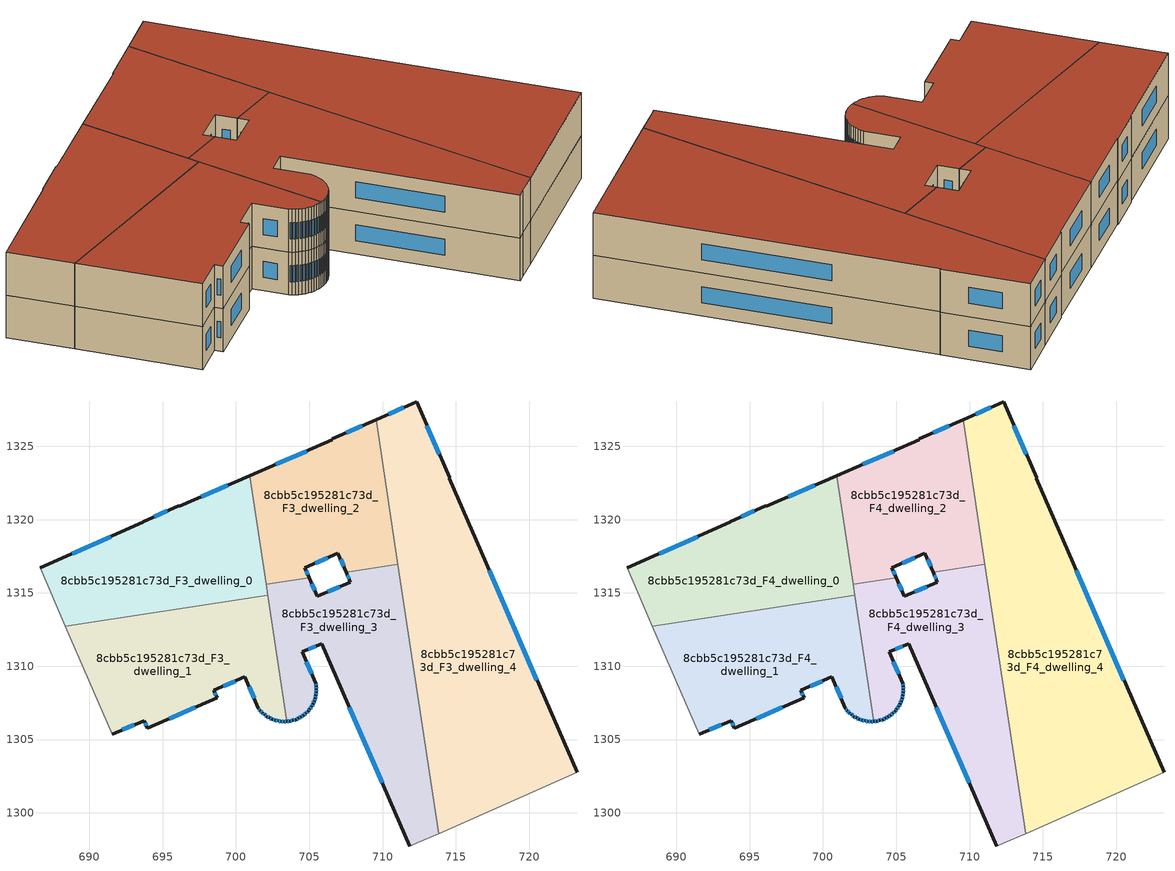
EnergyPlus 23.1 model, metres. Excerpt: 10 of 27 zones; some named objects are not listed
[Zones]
8cbb5c195281c73d_F3_dwelling_0
 floor to 8cbb5c195281c73d_F2_dwelling_0 (EU_floor_Construction): 700.94,1322.99 702.17,1314.83 688.37,1312.75 686.64,1316.7 693.66,1319.81 693.67,1319.86 696.1,1320.95 696.13,1320.91 z9
 wall outside (EU_wall_Construction): 700.94,1322.99 696.13,1320.91 696.1,1320.95 693.67,1319.86 693.66,1319.81 686.64,1316.7 z9:12
 wall to 8cbb5c195281c73d_F3_dwelling_1 (EU_wall_Construction): 688.37,1312.75 702.17,1314.83 z9:12
 wall adiabatic (EU_wall_Construction): 686.64,1316.7 688.37,1312.75 z9:12
 wall to 8cbb5c195281c73d_F3_dwelling_2 (EU_wall_Construction): 702.06,1315.6 700.94,1322.99 z9:12
 wall to 8cbb5c195281c73d_F3_dwelling_3 (EU_wall_Construction): 702.17,1314.83 702.06,1315.6 z9:12
 window (EU_Window_Construction): 695.34,1320.61 694.43,1320.2 / 699.43,1322.34 697.64,1321.56 / 691.46,1318.83 688.84,1317.68 z9.94:11.06
8cbb5c195281c73d_F3_dwelling_1
 floor to 8cbb5c195281c73d_F2_dwelling_1 (EU_floor_Construction): 702.17,1314.83 703.47,1306.24 703.28,1306.22 703.07,1306.24 702.87,1306.27 702.67,1306.32 702.48,1306.39 702.3,1306.48 702.12,1306.57 701.96,1306.7 701.8,1306.83 701.66,1306.98 701.54,1307.13 700.61,1309.28 698.49,1308.36 698.72,1307.84 693.96,1305.78 693.74,1306.3 691.58,1305.37 688.37,1312.75 z9
 wall outside (EU_wall_Construction): 691.58,1305.37 693.74,1306.3 693.96,1305.78 698.72,1307.84 698.49,1308.36 700.61,1309.28 701.54,1307.13 701.66,1306.98 701.8,1306.83 701.96,1306.7 702.12,1306.57 702.3,1306.48 702.48,1306.39 702.67,1306.32 702.87,1306.27 703.07,1306.24 703.28,1306.22 703.47,1306.24 z9:12
 wall adiabatic (EU_wall_Construction): 688.37,1312.75 691.58,1305.37 z9:12
 wall to 8cbb5c195281c73d_F3_dwelling_3 (EU_wall_Construction): 703.47,1306.24 702.17,1314.83 z9:12
 window (EU_Window_Construction): 702.54,1306.37 702.61,1306.35 / 702.36,1306.45 702.42,1306.42 / 702.18,1306.54 702.24,1306.51 / 702.01,1306.66 702.07,1306.61 / 701.85,1306.79 701.91,1306.74 / 701.71,1306.93 701.76,1306.88 / 701.58,1307.08 701.62,1307.03 / 700.9,1308.61 701.25,1307.81 / 699.15,1308.65 699.95,1308.99 / 698.64,1308.01 698.56,1308.2 / 695.45,1306.43 697.23,1307.2 / 693.81,1306.14 693.89,1305.94 / 692.26,1305.66 693.07,1306.01 / 703.34,1306.23 703.41,1306.23 / 703.14,1306.24 703.22,1306.23 / 702.94,1306.26 703.01,1306.25 / 702.74,1306.31 702.81,1306.29 z9.94:11.06
8cbb5c195281c73d_F3_dwelling_2
 floor to 8cbb5c195281c73d_F2_dwelling_2 (EU_floor_Construction): 709.56,1326.82 711.05,1316.96 707.51,1316.42 706.96,1317.7 704.71,1316.72 705,1316.04 702.06,1315.6 700.94,1322.99 706.59,1325.44 706.59,1325.5 z9
 wall outside (EU_wall_Construction): 709.56,1326.82 706.59,1325.5 706.59,1325.44 700.94,1322.99 / 705,1316.04 704.71,1316.72 706.96,1317.7 707.51,1316.42 z9:12
 wall to 8cbb5c195281c73d_F3_dwelling_3 (EU_wall_Construction): 707.51,1316.42 711.05,1316.96 / 702.06,1315.6 705,1316.04 z9:12
 wall to 8cbb5c195281c73d_F3_dwelling_4 (EU_wall_Construction): 711.05,1316.96 709.56,1326.82 z9:12
 window (EU_Window_Construction): 708.63,1326.4 707.52,1325.91 / 707.14,1317.3 707.34,1316.82 / 705.41,1317.03 706.26,1317.39 / 704.91,1316.26 704.8,1316.51 / 704.82,1324.67 702.71,1323.76 z9.94:11.06
8cbb5c195281c73d_F3_dwelling_3
 floor to 8cbb5c195281c73d_F2_dwelling_3 (EU_floor_Construction): 711.05,1316.96 713.83,1298.6 712.38,1297.95 711.86,1297.72 705.85,1311.55 704.52,1310.98 705.45,1308.83 705.48,1308.63 705.49,1308.43 705.48,1308.22 705.45,1308.02 705.41,1307.82 705.35,1307.63 705.26,1307.44 705.17,1307.27 705.05,1307.09 704.92,1306.94 704.77,1306.79 704.62,1306.67 704.45,1306.55 704.27,1306.45 704.08,1306.37 703.88,1306.3 703.68,1306.26 703.48,1306.24 703.47,1306.24 702.06,1315.6 705,1316.04 705.55,1314.77 707.81,1315.74 707.51,1316.42 z9
 wall outside (EU_wall_Construction): 703.47,1306.24 703.48,1306.24 703.68,1306.26 703.88,1306.3 704.08,1306.37 704.27,1306.45 704.45,1306.55 704.62,1306.67 704.77,1306.79 704.92,1306.94 705.05,1307.09 705.17,1307.27 705.26,1307.44 705.35,1307.63 705.41,1307.82 705.45,1308.02 705.48,1308.22 705.49,1308.43 705.48,1308.63 705.45,1308.83 704.52,1310.98 705.85,1311.55 711.86,1297.72 / 707.51,1316.42 707.81,1315.74 705.55,1314.77 705,1316.04 z9:12
 wall adiabatic (EU_wall_Construction): 711.86,1297.72 712.38,1297.95 713.83,1298.6 z9:12
 wall to 8cbb5c195281c73d_F3_dwelling_4 (EU_wall_Construction): 713.83,1298.6 711.05,1316.96 z9:12
 window (EU_Window_Construction): 705.16,1309.5 704.81,1310.3 / 705.47,1308.7 705.46,1308.77 / 705.49,1308.5 705.49,1308.57 / 705.48,1308.29 705.49,1308.37 / 705.46,1308.09 705.47,1308.16 / 705.42,1307.88 705.44,1307.96 / 705.37,1307.69 705.39,1307.76 / 705.29,1307.5 705.32,1307.57 / 705.2,1307.32 705.23,1307.39 / 705.08,1307.15 705.13,1307.21 / 704.96,1306.99 705.01,1307.05 / 704.82,1306.84 704.87,1306.9 / 704.67,1306.71 704.72,1306.75 / 704.5,1306.59 704.56,1306.63 / 704.33,1306.48 704.39,1306.52 / 704.14,1306.4 704.21,1306.43 / 703.94,1306.33 704.02,1306.35 / 703.75,1306.28 703.82,1306.29 / 703.55,1306.25 703.62,1306.25 / 705.38,1315.17 705.17,1315.64 / 707.1,1315.44 706.26,1315.07 / 707.61,1316.21 707.72,1315.96 / 707.73,1307.22 709.98,1302.06 / 704.94,1311.16 705.43,1311.37 z9.94:11.06
8cbb5c195281c73d_F3_dwelling_4
 floor to 8cbb5c195281c73d_F2_dwelling_4 (EU_floor_Construction): 714.58,1322.84 714.54,1322.82 723.26,1302.76 713.83,1298.6 709.56,1326.82 712.32,1328.04 z9
 wall outside (EU_wall_Construction): 723.26,1302.76 714.54,1322.82 714.58,1322.84 712.32,1328.04 709.56,1326.82 z9:12
 wall adiabatic (EU_wall_Construction): 713.83,1298.6 723.26,1302.76 z9:12
 window (EU_Window_Construction): 720.53,1309.05 717.28,1316.53 / 711.46,1327.66 710.42,1327.2 / 713.87,1324.47 713.03,1326.41 z9.94:11.06
8cbb5c195281c73d_F4_dwelling_0
 floor to 8cbb5c195281c73d_F3_dwelling_0 (EU_floor_Construction): 700.94,1322.99 702.17,1314.83 688.37,1312.75 686.64,1316.7 693.66,1319.81 693.67,1319.86 696.1,1320.95 696.13,1320.91 z12
 wall outside (EU_wall_Construction): 700.94,1322.99 696.13,1320.91 696.1,1320.95 693.67,1319.86 693.66,1319.81 686.64,1316.7 z12:15
 wall to 8cbb5c195281c73d_F4_dwelling_1 (EU_wall_Construction): 688.37,1312.75 702.17,1314.83 z12:15
 wall adiabatic (EU_wall_Construction): 686.64,1316.7 688.37,1312.75 z12:15
 wall to 8cbb5c195281c73d_F4_dwelling_2 (EU_wall_Construction): 702.06,1315.6 700.94,1322.99 z12:15
 wall to 8cbb5c195281c73d_F4_dwelling_3 (EU_wall_Construction): 702.17,1314.83 702.06,1315.6 z12:15
 window (EU_Window_Construction): 695.34,1320.61 694.43,1320.2 / 699.43,1322.34 697.64,1321.56 / 691.46,1318.83 688.84,1317.68 z12.94:14.06
 roof outside (EU_roof_Construction): 702.17,1314.83 700.94,1322.99 696.13,1320.91 696.1,1320.95 693.67,1319.86 693.66,1319.81 686.64,1316.7 688.37,1312.75 z15
8cbb5c195281c73d_F4_dwelling_1
 floor to 8cbb5c195281c73d_F3_dwelling_1 (EU_floor_Construction): 702.17,1314.83 703.47,1306.24 703.28,1306.22 703.07,1306.24 702.87,1306.27 702.67,1306.32 702.48,1306.39 702.3,1306.48 702.12,1306.57 701.96,1306.7 701.8,1306.83 701.66,1306.98 701.54,1307.13 700.61,1309.28 698.49,1308.36 698.72,1307.84 693.96,1305.78 693.74,1306.3 691.58,1305.37 688.37,1312.75 z12
 wall outside (EU_wall_Construction): 691.58,1305.37 693.74,1306.3 693.96,1305.78 698.72,1307.84 698.49,1308.36 700.61,1309.28 701.54,1307.13 701.66,1306.98 701.8,1306.83 701.96,1306.7 702.12,1306.57 702.3,1306.48 702.48,1306.39 702.67,1306.32 702.87,1306.27 703.07,1306.24 703.28,1306.22 703.47,1306.24 z12:15
 wall adiabatic (EU_wall_Construction): 688.37,1312.75 691.58,1305.37 z12:15
 wall to 8cbb5c195281c73d_F4_dwelling_3 (EU_wall_Construction): 703.47,1306.24 702.17,1314.83 z12:15
 window (EU_Window_Construction): 702.54,1306.37 702.61,1306.35 / 702.36,1306.45 702.42,1306.42 / 702.18,1306.54 702.24,1306.51 / 702.01,1306.66 702.07,1306.61 / 701.85,1306.79 701.91,1306.74 / 701.71,1306.93 701.76,1306.88 / 701.58,1307.08 701.62,1307.03 / 700.9,1308.61 701.25,1307.81 / 699.15,1308.65 699.95,1308.99 / 698.64,1308.01 698.56,1308.2 / 695.45,1306.43 697.23,1307.2 / 693.81,1306.14 693.89,1305.94 / 692.26,1305.66 693.07,1306.01 / 703.34,1306.23 703.41,1306.23 / 703.14,1306.24 703.22,1306.23 / 702.94,1306.26 703.01,1306.25 / 702.74,1306.31 702.81,1306.29 z12.94:14.06
 roof outside (EU_roof_Construction): 703.47,1306.24 702.17,1314.83 688.37,1312.75 691.58,1305.37 693.74,1306.3 693.96,1305.78 698.72,1307.84 698.49,1308.36 700.61,1309.28 701.54,1307.13 701.66,1306.98 701.8,1306.83 701.96,1306.7 702.12,1306.57 702.3,1306.48 702.48,1306.39 702.67,1306.32 702.87,1306.27 703.07,1306.24 703.28,1306.22 z15
8cbb5c195281c73d_F4_dwelling_2
 floor to 8cbb5c195281c73d_F3_dwelling_2 (EU_floor_Construction): 709.56,1326.82 711.05,1316.96 707.51,1316.42 706.96,1317.7 704.71,1316.72 705,1316.04 702.06,1315.6 700.94,1322.99 706.59,1325.44 706.59,1325.5 z12
 wall outside (EU_wall_Construction): 709.56,1326.82 706.59,1325.5 706.59,1325.44 700.94,1322.99 / 705,1316.04 704.71,1316.72 706.96,1317.7 707.51,1316.42 z12:15
 wall to 8cbb5c195281c73d_F4_dwelling_3 (EU_wall_Construction): 707.51,1316.42 711.05,1316.96 / 702.06,1315.6 705,1316.04 z12:15
 wall to 8cbb5c195281c73d_F4_dwelling_4 (EU_wall_Construction): 711.05,1316.96 709.56,1326.82 z12:15
 window (EU_Window_Construction): 708.63,1326.4 707.52,1325.91 / 707.14,1317.3 707.34,1316.82 / 705.41,1317.03 706.26,1317.39 / 704.91,1316.26 704.8,1316.51 / 704.82,1324.67 702.71,1323.76 z12.94:14.06
 roof outside (EU_roof_Construction): 711.05,1316.96 709.56,1326.82 706.59,1325.5 706.59,1325.44 700.94,1322.99 702.06,1315.6 705,1316.04 704.71,1316.72 706.96,1317.7 707.51,1316.42 z15
8cbb5c195281c73d_F4_dwelling_3
 floor to 8cbb5c195281c73d_F3_dwelling_3 (EU_floor_Construction): 711.05,1316.96 713.83,1298.6 712.38,1297.95 711.86,1297.72 705.85,1311.55 704.52,1310.98 705.45,1308.83 705.48,1308.63 705.49,1308.43 705.48,1308.22 705.45,1308.02 705.41,1307.82 705.35,1307.63 705.26,1307.44 705.17,1307.27 705.05,1307.09 704.92,1306.94 704.77,1306.79 704.62,1306.67 704.45,1306.55 704.27,1306.45 704.08,1306.37 703.88,1306.3 703.68,1306.26 703.48,1306.24 703.47,1306.24 702.06,1315.6 705,1316.04 705.55,1314.77 707.81,1315.74 707.51,1316.42 z12
 wall outside (EU_wall_Construction): 703.47,1306.24 703.48,1306.24 703.68,1306.26 703.88,1306.3 704.08,1306.37 704.27,1306.45 704.45,1306.55 704.62,1306.67 704.77,1306.79 704.92,1306.94 705.05,1307.09 705.17,1307.27 705.26,1307.44 705.35,1307.63 705.41,1307.82 705.45,1308.02 705.48,1308.22 705.49,1308.43 705.48,1308.63 705.45,1308.83 704.52,1310.98 705.85,1311.55 711.86,1297.72 / 707.51,1316.42 707.81,1315.74 705.55,1314.77 705,1316.04 z12:15
 wall adiabatic (EU_wall_Construction): 711.86,1297.72 712.38,1297.95 713.83,1298.6 z12:15
 wall to 8cbb5c195281c73d_F4_dwelling_4 (EU_wall_Construction): 713.83,1298.6 711.05,1316.96 z12:15
 window (EU_Window_Construction): 705.16,1309.5 704.81,1310.3 / 705.47,1308.7 705.46,1308.77 / 705.49,1308.5 705.49,1308.57 / 705.48,1308.29 705.49,1308.37 / 705.46,1308.09 705.47,1308.16 / 705.42,1307.88 705.44,1307.96 / 705.37,1307.69 705.39,1307.76 / 705.29,1307.5 705.32,1307.57 / 705.2,1307.32 705.23,1307.39 / 705.08,1307.15 705.13,1307.21 / 704.96,1306.99 705.01,1307.05 / 704.82,1306.84 704.87,1306.9 / 704.67,1306.71 704.72,1306.75 / 704.5,1306.59 704.56,1306.63 / 704.33,1306.48 704.39,1306.52 / 704.14,1306.4 704.21,1306.43 / 703.94,1306.33 704.02,1306.35 / 703.75,1306.28 703.82,1306.29 / 703.55,1306.25 703.62,1306.25 / 705.38,1315.17 705.17,1315.64 / 707.1,1315.44 706.26,1315.07 / 707.61,1316.21 707.72,1315.96 / 707.73,1307.22 709.98,1302.06 / 704.94,1311.16 705.43,1311.37 z12.94:14.06
 roof outside (EU_roof_Construction): 713.83,1298.6 711.05,1316.96 707.51,1316.42 707.81,1315.74 705.55,1314.77 705,1316.04 702.06,1315.6 703.47,1306.24 703.48,1306.24 703.68,1306.26 703.88,1306.3 704.08,1306.37 704.27,1306.45 704.45,1306.55 704.62,1306.67 704.77,1306.79 704.92,1306.94 705.05,1307.09 705.17,1307.27 705.26,1307.44 705.35,1307.63 705.41,1307.82 705.45,1308.02 705.48,1308.22 705.49,1308.43 705.48,1308.63 705.45,1308.83 704.52,1310.98 705.85,1311.55 711.86,1297.72 712.38,1297.95 z15
8cbb5c195281c73d_F4_dwelling_4
 floor to 8cbb5c195281c73d_F3_dwelling_4 (EU_floor_Construction): 714.58,1322.84 714.54,1322.82 723.26,1302.76 713.83,1298.6 709.56,1326.82 712.32,1328.04 z12
 wall outside (EU_wall_Construction): 723.26,1302.76 714.54,1322.82 714.58,1322.84 712.32,1328.04 709.56,1326.82 z12:15
 wall adiabatic (EU_wall_Construction): 713.83,1298.6 723.26,1302.76 z12:15
 window (EU_Window_Construction): 720.53,1309.05 717.28,1316.53 / 711.46,1327.66 710.42,1327.2 / 713.87,1324.47 713.03,1326.41 z12.94:14.06
 roof outside (EU_roof_Construction): 723.26,1302.76 714.54,1322.82 714.58,1322.84 712.32,1328.04 709.56,1326.82 713.83,1298.6 z15
[Building]
EU S2 Campaign: North Axis=0; Terrain=City; Solar Distribution=FullExterior
[Site:Location]
Vienna: Latitude=48; Longitude=16.5; Time Zone=1; Elevation=183
[SizingPeriod:WeatherFileDays]
AnnualSizingPeriod: Begin Month=1; Begin Day of Month=1; End Month=12; End Day of Month=31; Day of Week for Start Day=Monday; Use Weather File Daylight Saving Period=No; Use Weather File Rain and Snow Indicators=No
[MATERIAL]
EU_InternalMass_Material: Roughness=MediumRough; Thickness=0.1; Conductivity=1; Density=1800; Specific Heat=900; Thermal Absorptance=0.9; Solar Absorptance=0.7; Visible Absorptance=0.7
[MATERIAL:NOMASS] Roughness=MediumRough; Thermal Absorptance=0.9; Solar Absorptance=0.7; Visible Absorptance=0.7
Name | Thermal Resistance
EU_wall_NoMass | 0.914258
EU_roof_NoMass | 0.954009
EU_floor_NoMass | 1.09711
[WINDOWMATERIAL:SIMPLEGLAZINGSYSTEM]
EU_Window_SimpleGlazing: UFactor=2.09642; Solar Heat Gain Coefficient=0.65; Visible Transmittance=0.65
[CONSTRUCTION]
EU_wall_Construction: EU_wall_NoMass
EU_roof_Construction: EU_roof_NoMass
EU_floor_Construction: EU_floor_NoMass
EU_Window_Construction: EU_Window_SimpleGlazing
EU_InternalMass_Construction: EU_InternalMass_Material
[ZONE] Type=1; Multiplier=1; Ceiling Height=autocalculate; Floor Area=autocalculate; Part of Total Floor Area=Yes
Name | Volume
8cbb5c195281c73d_F3_dwelling_0; 8cbb5c195281c73d_F4_dwelling_0 | 274.849
8cbb5c195281c73d_F3_dwelling_1; 8cbb5c195281c73d_F4_dwelling_1 | 274.858
8cbb5c195281c73d_F3_dwelling_2; 8cbb5c195281c73d_F4_dwelling_2 | 229.741
8cbb5c195281c73d_F3_dwelling_3; 8cbb5c195281c73d_F4_dwelling_3 | 319.938
8cbb5c195281c73d_F3_dwelling_4; 8cbb5c195281c73d_F4_dwelling_4 | 549.738
[INTERNALMASS] Construction=EU_InternalMass_Construction
Name | Zone or ZoneList | Surface Area
8cbb5c195281c73d_F3_dwelling_0_EU_InternalMass | 8cbb5c195281c73d_F3_dwelling_0 | 91.6164
8cbb5c195281c73d_F3_dwelling_1_EU_InternalMass | 8cbb5c195281c73d_F3_dwelling_1 | 91.6192
8cbb5c195281c73d_F3_dwelling_2_EU_InternalMass | 8cbb5c195281c73d_F3_dwelling_2 | 76.5799
8cbb5c195281c73d_F3_dwelling_3_EU_InternalMass | 8cbb5c195281c73d_F3_dwelling_3 | 106.646
8cbb5c195281c73d_F3_dwelling_4_EU_InternalMass | 8cbb5c195281c73d_F3_dwelling_4 | 183.246
8cbb5c195281c73d_F4_dwelling_0_EU_InternalMass | 8cbb5c195281c73d_F4_dwelling_0 | 91.6164
8cbb5c195281c73d_F4_dwelling_1_EU_InternalMass | 8cbb5c195281c73d_F4_dwelling_1 | 91.6192
8cbb5c195281c73d_F4_dwelling_2_EU_InternalMass | 8cbb5c195281c73d_F4_dwelling_2 | 76.5799
8cbb5c195281c73d_F4_dwelling_3_EU_InternalMass | 8cbb5c195281c73d_F4_dwelling_3 | 106.646
8cbb5c195281c73d_F4_dwelling_4_EU_InternalMass | 8cbb5c195281c73d_F4_dwelling_4 | 183.246
[OTHEREQUIPMENT] Fuel Type=Electricity; Design Level Calculation Method=Watts/Area; Power per Zone Floor Area=1; Fraction Latent=0; Fraction Radiant=0; Fraction Lost=0; Carbon Dioxide Generation Rate=0; EndUse Subcategory=EU_Step8_InternalGains
Name | Zone or ZoneList or Space or SpaceList | Schedule
EU_Step8_InternalGain_8cbb5c195281c73d_F3_dwelling_0_f000 | 8cbb5c195281c73d_F3_dwelling_0 | EU_Step8_GainSchedule_8cbb5c195281c73d_F3_dwelling_0_f000
EU_Step8_InternalGain_8cbb5c195281c73d_F3_dwelling_1_f000 | 8cbb5c195281c73d_F3_dwelling_1 | EU_Step8_GainSchedule_8cbb5c195281c73d_F3_dwelling_1_f000
EU_Step8_InternalGain_8cbb5c195281c73d_F3_dwelling_2_f000 | 8cbb5c195281c73d_F3_dwelling_2 | EU_Step8_GainSchedule_8cbb5c195281c73d_F3_dwelling_2_f000
EU_Step8_InternalGain_8cbb5c195281c73d_F3_dwelling_3_f000 | 8cbb5c195281c73d_F3_dwelling_3 | EU_Step8_GainSchedule_8cbb5c195281c73d_F3_dwelling_3_f000
EU_Step8_InternalGain_8cbb5c195281c73d_F3_dwelling_4_f000 | 8cbb5c195281c73d_F3_dwelling_4 | EU_Step8_GainSchedule_8cbb5c195281c73d_F3_dwelling_4_f000
EU_Step8_InternalGain_8cbb5c195281c73d_F4_dwelling_0_f000 | 8cbb5c195281c73d_F4_dwelling_0 | EU_Step8_GainSchedule_8cbb5c195281c73d_F4_dwelling_0_f000
EU_Step8_InternalGain_8cbb5c195281c73d_F4_dwelling_1_f000 | 8cbb5c195281c73d_F4_dwelling_1 | EU_Step8_GainSchedule_8cbb5c195281c73d_F4_dwelling_1_f000
EU_Step8_InternalGain_8cbb5c195281c73d_F4_dwelling_2_f000 | 8cbb5c195281c73d_F4_dwelling_2 | EU_Step8_GainSchedule_8cbb5c195281c73d_F4_dwelling_2_f000
EU_Step8_InternalGain_8cbb5c195281c73d_F4_dwelling_3_f000 | 8cbb5c195281c73d_F4_dwelling_3 | EU_Step8_GainSchedule_8cbb5c195281c73d_F4_dwelling_3_f000
EU_Step8_InternalGain_8cbb5c195281c73d_F4_dwelling_4_f000 | 8cbb5c195281c73d_F4_dwelling_4 | EU_Step8_GainSchedule_8cbb5c195281c73d_F4_dwelling_4_f000
[ZONEVENTILATION:DESIGNFLOWRATE] Schedule=EU_AlwaysOn; Design Flow Rate Calculation Method=AirChanges/Hour; Air Changes per Hour=0.546891; Ventilation Type=Natural; Fan Pressure Rise=0; Fan Total Efficiency=1; Constant Term Coefficient=1; Temperature Term Coefficient=0; Velocity Term Coefficient=0; Velocity Squared Term Coefficient=0; Minimum Indoor Temperature=-100; Maximum Indoor Temperature=100; Delta Temperature=-100; Minimum Outdoor Temperature=-100; Maximum Outdoor Temperature=100; Maximum Wind Speed=40
Name | Zone or ZoneList or Space or SpaceList
EU_ConstantAir_8cbb5c195281c73d_F3_dwelling_0 | 8cbb5c195281c73d_F3_dwelling_0
EU_ConstantAir_8cbb5c195281c73d_F3_dwelling_1 | 8cbb5c195281c73d_F3_dwelling_1
EU_ConstantAir_8cbb5c195281c73d_F3_dwelling_2 | 8cbb5c195281c73d_F3_dwelling_2
EU_ConstantAir_8cbb5c195281c73d_F3_dwelling_3 | 8cbb5c195281c73d_F3_dwelling_3
EU_ConstantAir_8cbb5c195281c73d_F3_dwelling_4 | 8cbb5c195281c73d_F3_dwelling_4
EU_ConstantAir_8cbb5c195281c73d_F4_dwelling_0 | 8cbb5c195281c73d_F4_dwelling_0
EU_ConstantAir_8cbb5c195281c73d_F4_dwelling_1 | 8cbb5c195281c73d_F4_dwelling_1
EU_ConstantAir_8cbb5c195281c73d_F4_dwelling_2 | 8cbb5c195281c73d_F4_dwelling_2
EU_ConstantAir_8cbb5c195281c73d_F4_dwelling_3 | 8cbb5c195281c73d_F4_dwelling_3
EU_ConstantAir_8cbb5c195281c73d_F4_dwelling_4 | 8cbb5c195281c73d_F4_dwelling_4
[HVACTEMPLATE:ZONE:IDEALLOADSAIRSYSTEM] System Availability Schedule=EU_AlwaysOn; Maximum Heating Supply Air Temperature=50; Minimum Cooling Supply Air Temperature=13; Maximum Heating Supply Air Humidity Ratio=0.0156; Minimum Cooling Supply Air Humidity Ratio=0.0077; Heating Limit=NoLimit; Cooling Limit=NoLimit; Heating Availability Schedule=EU_AlwaysOn; Cooling Availability Schedule=EU_CoolingOff; Dehumidification Control Type=ConstantSensibleHeatRatio; Cooling Sensible Heat Ratio=0.7; Dehumidification Setpoint=60; Humidification Control Type=None; Humidification Setpoint=30; Outdoor Air Method=None; Outdoor Air Flow Rate per Person=0.00944; Outdoor Air Flow Rate per Zone Floor Area=0; Outdoor Air Flow Rate per Zone=0; Demand Controlled Ventilation Type=None; Outdoor Air Economizer Type=NoEconomizer; Heat Recovery Type=None; Sensible Heat Recovery Effectiveness=0.7; Latent Heat Recovery Effectiveness=0.65
Name | Template Thermostat
8cbb5c195281c73d_F3_dwelling_0 | EU_HeatOnly_8cbb5c195281c73d_F3_dwelling_0
8cbb5c195281c73d_F3_dwelling_1 | EU_HeatOnly_8cbb5c195281c73d_F3_dwelling_1
8cbb5c195281c73d_F3_dwelling_2 | EU_HeatOnly_8cbb5c195281c73d_F3_dwelling_2
8cbb5c195281c73d_F3_dwelling_3 | EU_HeatOnly_8cbb5c195281c73d_F3_dwelling_3
8cbb5c195281c73d_F3_dwelling_4 | EU_HeatOnly_8cbb5c195281c73d_F3_dwelling_4
8cbb5c195281c73d_F4_dwelling_0 | EU_HeatOnly_8cbb5c195281c73d_F4_dwelling_0
8cbb5c195281c73d_F4_dwelling_1 | EU_HeatOnly_8cbb5c195281c73d_F4_dwelling_1
8cbb5c195281c73d_F4_dwelling_2 | EU_HeatOnly_8cbb5c195281c73d_F4_dwelling_2
8cbb5c195281c73d_F4_dwelling_3 | EU_HeatOnly_8cbb5c195281c73d_F4_dwelling_3
8cbb5c195281c73d_F4_dwelling_4 | EU_HeatOnly_8cbb5c195281c73d_F4_dwelling_4
[SIZING:ZONE] Zone Cooling Design Supply Air Temperature Input Method=SupplyAirTemperature; Zone Cooling Design Supply Air Temperature=13; Zone Heating Design Supply Air Temperature Input Method=SupplyAirTemperature; Zone Heating Design Supply Air Temperature=50; Zone Cooling Design Supply Air Humidity Ratio=0.008; Zone Heating Design Supply Air Humidity Ratio=0.008; Cooling Design Air Flow Method=DesignDay; Cooling Design Air Flow Rate=0; Cooling Minimum Air Flow per Zone Floor Area=0.000762; Cooling Minimum Air Flow=0; Cooling Minimum Air Flow Fraction=0.2; Heating Design Air Flow Method=DesignDay; Heating Design Air Flow Rate=0; Heating Maximum Air Flow per Zone Floor Area=0.002032; Heating Maximum Air Flow=0.141576; Heating Maximum Air Flow Fraction=0.3; Account for Dedicated Outdoor Air System=No; Dedicated Outdoor Air System Control Strategy=NeutralSupplyAir; Dedicated Outdoor Air Low Setpoint Temperature for Design=autosize; Dedicated Outdoor Air High Setpoint Temperature for Design=autosize; Zone Load Sizing Method=Sensible Load Only No Latent Load; Zone Latent Cooling Design Supply Air Humidity Ratio Input Method=HumidityRatioDifference; Zone Cooling Design Supply Air Humidity Ratio Difference=0.005; Zone Latent Heating Design Supply Air Humidity Ratio Input Method=HumidityRatioDifference; Zone Humidification Design Supply Air Humidity Ratio Difference=0.005
8cbb5c195281c73d_F3_dwelling_0; 8cbb5c195281c73d_F3_dwelling_1; 8cbb5c195281c73d_F3_dwelling_2; 8cbb5c195281c73d_F3_dwelling_3; 8cbb5c195281c73d_F3_dwelling_4; 8cbb5c195281c73d_F4_dwelling_0; 8cbb5c195281c73d_F4_dwelling_1; 8cbb5c195281c73d_F4_dwelling_2; 8cbb5c195281c73d_F4_dwelling_3; 8cbb5c195281c73d_F4_dwelling_4
[SCHEDULE:CONSTANT]
Name | Hourly Value
EU_AlwaysOn | 1
EU_CoolingOff | 0
[SCHEDULE:FILE] Column Number=1; Rows to Skip at Top=0; Number of Hours of Data=8760; Column Separator=Comma; Interpolate to Timestep=No; Minutes per Item=60; Adjust Schedule for Daylight Savings=Yes
Name | File
EU_Step8_GainSchedule_8cbb5c195281c73d_F3_dwelling_0_f000 | ../../schedules/8cbb5c195281c73d/8cbb5c195281c73d_F3_dwelling_0_f000_gain.csv
EU_Step8_GainSchedule_8cbb5c195281c73d_F3_dwelling_1_f000 | ../../schedules/8cbb5c195281c73d/8cbb5c195281c73d_F3_dwelling_1_f000_gain.csv
EU_Step8_GainSchedule_8cbb5c195281c73d_F3_dwelling_2_f000 | ../../schedules/8cbb5c195281c73d/8cbb5c195281c73d_F3_dwelling_2_f000_gain.csv
EU_Step8_GainSchedule_8cbb5c195281c73d_F3_dwelling_3_f000 | ../../schedules/8cbb5c195281c73d/8cbb5c195281c73d_F3_dwelling_3_f000_gain.csv
EU_Step8_GainSchedule_8cbb5c195281c73d_F3_dwelling_4_f000 | ../../schedules/8cbb5c195281c73d/8cbb5c195281c73d_F3_dwelling_4_f000_gain.csv
EU_Step8_GainSchedule_8cbb5c195281c73d_F4_dwelling_0_f000 | ../../schedules/8cbb5c195281c73d/8cbb5c195281c73d_F4_dwelling_0_f000_gain.csv
EU_Step8_GainSchedule_8cbb5c195281c73d_F4_dwelling_1_f000 | ../../schedules/8cbb5c195281c73d/8cbb5c195281c73d_F4_dwelling_1_f000_gain.csv
EU_Step8_GainSchedule_8cbb5c195281c73d_F4_dwelling_2_f000 | ../../schedules/8cbb5c195281c73d/8cbb5c195281c73d_F4_dwelling_2_f000_gain.csv
EU_Step8_GainSchedule_8cbb5c195281c73d_F4_dwelling_3_f000 | ../../schedules/8cbb5c195281c73d/8cbb5c195281c73d_F4_dwelling_3_f000_gain.csv
EU_Step8_GainSchedule_8cbb5c195281c73d_F4_dwelling_4_f000 | ../../schedules/8cbb5c195281c73d/8cbb5c195281c73d_F4_dwelling_4_f000_gain.csv
